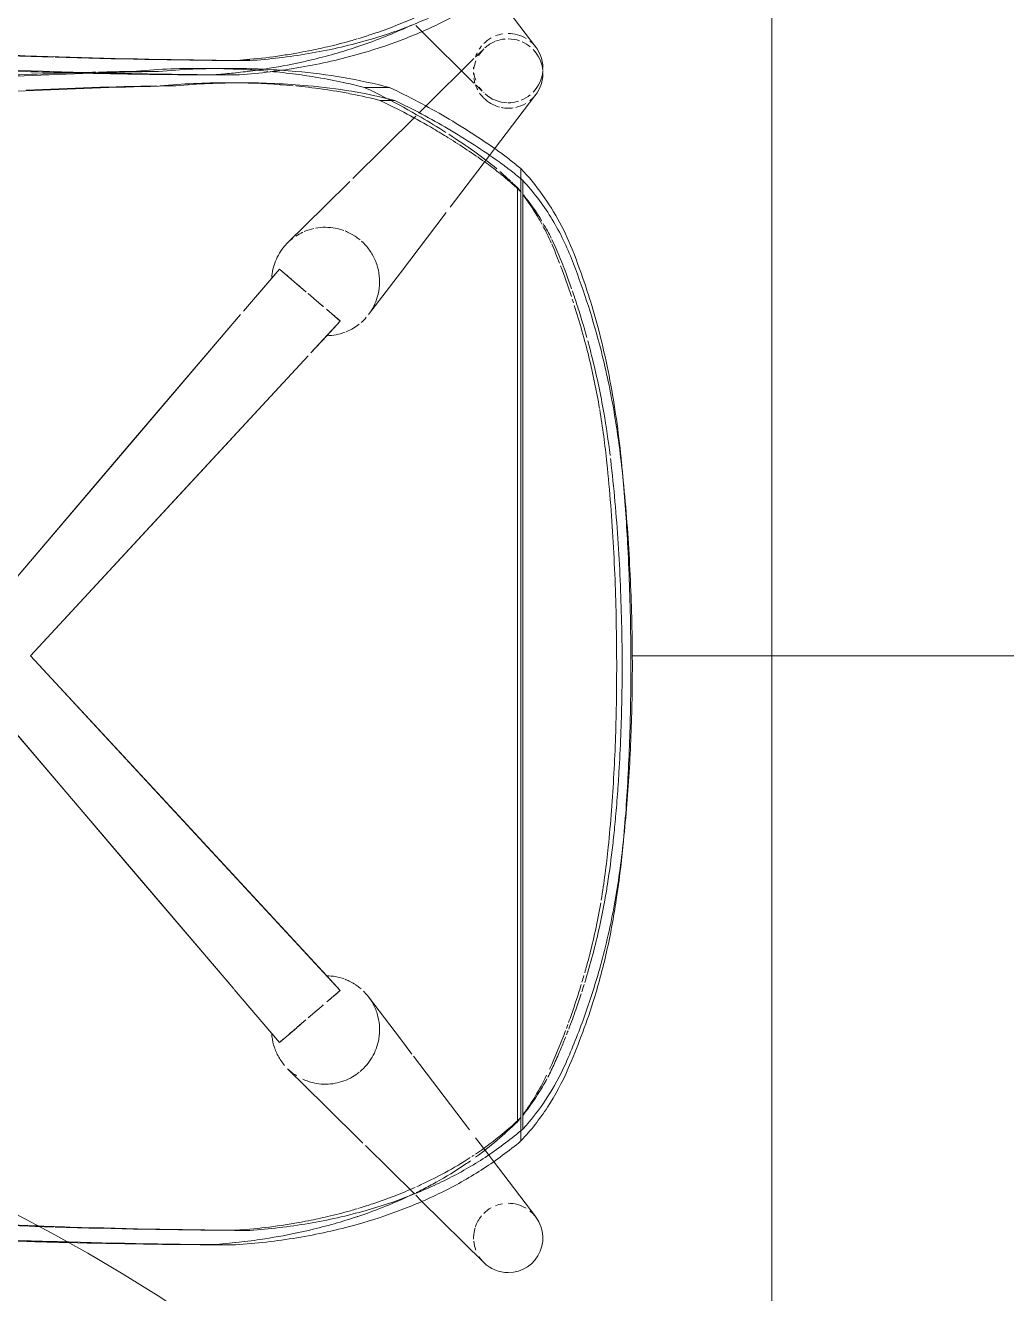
# Model space of a CAD drawing. Header units: millimetres. Extents: x 81566 to 292854, y -8553 to 29000.
# Drawn here: x 106801 to 107140.8, y 16205.8 to 16644.9 of the extents above; entities that cross this region are included whole.
import ezdxf

# ---------------------------------------------------------------- set-up
doc = ezdxf.new("R2010")
doc.units = ezdxf.units.MM
doc.layers.add('G-ANNO-TEXT', color=7, linetype='Continuous', lineweight=9)
doc.layers.add('I-FURN-IDEN', color=7, linetype='Continuous', lineweight=9)
doc.layers.add('I-FURN-1', color=9, linetype='Continuous', lineweight=9, true_color=0x808080)

# ---------------------------------------------------------------- blocks, each defined once
blk = doc.blocks.new('Chair_IconsOfDenmark_NamNam_WoodChair - 1_186-V145-План расстановки мебели и оборудования 2 этажа в осях 23-33')
at = {"layer": 'I-FURN-1'}
for p, q in [((9.43, -80.92), (9.43, -74.85)), ((9.43, -83.83), (9.43, -81.04)), ((14.43, -83.49), (14.43, -88.75)), ((6.65, -166.36), (24.55, -148.24)), ((24.55, -148.24), (26.59, -146.18)), ((3.78, -169.26), (5.89, -167.13)), ((19.06, -187.78), (38.53, -172.98))]:
    blk.add_line(p, q, dxfattribs=at)
for start, end in [(98.3213, 110.362), (90, 91.7663), (88.2337, 90), (63.6197, 71.5639), (138.0265, 178.2608), (135, 135.3477), (123.3003, 131.4929), (50.1832, 56.9239), (29.3668, 45), (9.5114, 21.6841), (180, 196.9951), (329.0818, 0), (201.7605, 219.3413), (226.3542, 265.061), (270, 315), (315, 321.5101)]:
    blk.add_arc((11.8, -178.23), 12, start, end, dxfattribs=at)
for points, knots in [([(10.02, -32.89), (10.18, -25.76), (10.92, 2.47), (12.14, 30.63), (13.31, 51.62)], [0.3309134, 0.3309134, 0.3309134, 0.3309134, 0.5, 1, 1, 1, 1]), ([(13.31, 41.87), (12.14, 21.01), (10.92, -7), (10.17, -35.08), (10.02, -42.19)], [0, 0, 0, 0, 0.5, 0.6695095, 0.6695095, 0.6695095, 0.6695095]), ([(9.43, -83.83), (9.88, -90.96), (11.51, -105.09), (15.72, -124.26), (20.42, -138.7), (24.46, -148.56), (27.85, -155.85), (31.61, -162.95), (37.18, -172.03), (41.93, -178.49), (45.37, -182.64)], [0, 0, 0, 0, 0.2, 0.4, 0.55, 0.625, 0.7, 0.775, 0.85, 1, 1, 1, 1]), ([(13.52, -104.99), (12.64, -100.79), (11.78, -95.99), (11.09, -91.16), (11.01, -90.59)], [0.7399248, 0.7399248, 0.7399248, 0.7399248, 0.85, 0.8649555, 0.8649555, 0.8649555, 0.8649555]), ([(14.43, -88.75), (14.88, -95.59), (16.48, -109.14), (20.59, -127.52), (25.18, -141.35), (29.13, -150.8), (32.43, -157.77), (36.1, -164.55), (41.52, -173.21), (46.16, -179.36), (49.5, -183.3)], [0, 0, 0, 0, 0.2, 0.4, 0.55, 0.625, 0.7, 0.775, 0.85, 1, 1, 1, 1]), ([(17.02, -105.05), (16.71, -103.27), (15.83, -97.87), (15.18, -92.44), (14.85, -88.78)], [0.8000649, 0.8000649, 0.8000649, 0.8000649, 0.85, 0.9512447, 0.9512447, 0.9512447, 0.9512447]), ([(19.15, -125.83), (18.29, -123.26), (16.62, -117.88), (14.83, -110.94), (13.86, -106.6), (13.55, -105.11)], [0.555518, 0.555518, 0.555518, 0.555518, 0.625, 0.7, 0.7389255, 0.7389255, 0.7389255, 0.7389255]), ([(21.89, -125.84), (21.67, -125.09), (20.69, -121.73), (19.26, -116.17), (18.22, -111.33), (17.79, -109.14)], [0.603344, 0.603344, 0.603344, 0.603344, 0.625, 0.7, 0.7617276, 0.7617276, 0.7617276, 0.7617276]), ([(26.68, -144.65), (26.38, -144.03), (24.85, -140.76), (22.29, -134.75), (20.23, -129.06), (19.25, -126.12), (19.19, -125.95)], [0.3824636, 0.3824636, 0.3824636, 0.3824636, 0.4, 0.475, 0.55, 0.5544349, 0.5544349, 0.5544349, 0.5544349]), ([(29.3, -145.97), (28.28, -143.69), (26.26, -138.88), (24.24, -133.2), (23.15, -129.87), (22.91, -129.12)], [0.4058231, 0.4058231, 0.4058231, 0.4058231, 0.475, 0.55, 0.5716925, 0.5716925, 0.5716925, 0.5716925])]:
    blk.add_open_spline(points, degree=3, knots=knots, dxfattribs=at)
for points in [[(15.59, -20.73), (16.23, -0.06), (17.13, 20.58), (18.29, 41.17)], [(18.29, 35.47), (17.13, 14.85), (15.32, -26.5), (14.56, -67.98), (14.43, -88.75)], [(14.43, -83.49), (14.56, -62.73), (14.94, -42), (15.57, -21.31)], [(9.6, -57.03), (9.7, -49.01), (9.84, -40.99), (10.02, -32.97)], [(10.02, -42.19), (9.91, -47.14), (9.81, -52.09), (9.73, -57.05)], [(9.43, -74.85), (9.47, -68.96), (9.52, -63.07), (9.6, -57.18)], [(9.73, -57.16), (9.6, -65.08), (9.51, -72.99), (9.45, -80.91)], [(9.9, -80.96), (9.72, -78.93), (9.56, -76.89), (9.43, -74.85)], [(9.45, -80.91), (9.44, -81.89), (9.44, -82.86), (9.43, -83.83)], [(10.18, -83.81), (10.09, -82.89), (9.99, -81.96), (9.91, -81.04)], [(11.01, -90.59), (10.7, -88.35), (10.43, -86.12), (10.19, -83.87)], [(14.84, -88.75), (14.71, -87.23), (14.58, -85.71), (14.48, -84.19)], [(17.77, -109.07), (17.51, -107.73), (17.26, -106.39), (17.02, -105.05)], [(22.89, -129.06), (22.58, -128.1), (22.29, -127.15), (22, -126.19)]]:
    blk.add_open_spline(points, degree=3, dxfattribs=at)
blk = doc.blocks.new('Chair_IconsOfDenmark_NamNam_WoodChair - 1_186-V146-План расстановки мебели и оборудования 2 этажа в осях 23-33')
at = {"layer": 'I-FURN-1'}
for p, q in [((98.01, -83.19), (197.64, 1.78)), ((229.1, 1.78), (331.47, -85.53)), ((213.37, -12.78), (97.48, -120.08)), ((317.23, -108.95), (213.37, -12.78)), ((415.68, -57.14), (415.68, -48.01)), ((410.69, -57.74), (410.69, -63.09)), ((416.72, -81.07), (416.72, -72.07)), ((9.43, -83.83), (9.43, -74.85)), ((79.49, -98.99), (97.83, -83.35)), ((82.6, -96.34), (97.84, -83.34)), ((411.72, -86.33), (411.72, -81.07)), ((14.43, -83.49), (14.43, -88.75)), ((332.63, -86.53), (344.14, -96.34)), ((332.64, -86.53), (347.24, -98.99)), ((82.6, -96.34), (79.49, -98.99)), ((344.14, -96.34), (347.24, -98.99)), ((84.6, -104.98), (79.49, -98.99)), ((347.24, -98.99), (339.38, -108.2)), ((57.68, -114.71), (70.38, -101.85)), ((87.35, -108.2), (84.72, -105.12)), ((356.35, -101.85), (369.06, -114.72)), ((92.44, -114.16), (88.08, -109.06)), ((338.75, -108.94), (335.48, -112.77)), ((329.25, -120.08), (318.21, -109.85)), ((324.16, -115.36), (318.21, -109.85)), ((335.45, -112.81), (334.29, -114.16)), ((44.66, -127.88), (57.68, -114.71)), ((97.48, -120.08), (93.53, -115.44)), ((97.48, -120.08), (102.58, -115.36)), ((333.35, -115.27), (329.25, -120.08)), ((369.06, -114.72), (377.59, -123.35)), ((96.97, -119.48), (97.23, -119.79)), ((97.23, -119.79), (97.48, -120.08)), ((329.5, -119.79), (329.25, -120.08)), ((329.76, -119.48), (329.5, -119.79)), ((378.63, -124.4), (400.15, -146.18)), ((27.16, -145.6), (43.76, -128.8)), ((80.77, -140.87), (95.23, -129.88)), ((345.97, -140.87), (331.5, -129.88)), ((410.11, -137.17), (410.11, -128.47)), ((405.64, -133.81), (405.64, -138.92)), ((75.48, -144.89), (80.77, -140.87)), ((366.85, -156.75), (345.97, -140.87)), ((3.26, -169.79), (24.55, -148.24)), ((24.55, -148.24), (26.59, -146.18)), ((49.25, -164.83), (74.76, -145.44)), ((401.2, -147.25), (403.53, -149.6)), ((403.53, -149.6), (420.08, -166.36)), ((386.52, -171.7), (368.7, -158.16)), ((40.78, -171.26), (46.5, -166.92)), ((420.88, -167.17), (422.62, -168.93)), ((19.06, -187.78), (38.53, -172.98)), ((38.53, -172.98), (40.78, -171.26)), ((388.88, -173.5), (386.52, -171.7)), ((407.67, -187.78), (388.88, -173.5)), ((49.02, -182.64), (45.37, -182.64)), ((378.43, -182.64), (49.02, -182.64)), ((377.89, -183.3), (49.5, -183.3)), ((375.46, -181.38), (52, -181.38)), ((373.99, -182.64), (53.45, -182.64)), ((382.02, -182.64), (378.43, -182.64))]:
    blk.add_line(p, q, dxfattribs=at)
at = {"layer": 'I-FURN-1', "flags": 128}
for points in [[(98.02, -83.18), (140.17, -47.23), (197.64, 1.78)], [(229.1, 1.78), (286.56, -47.23), (331.46, -85.53)], [(213.37, -12.78), (158.02, -64.03), (102.58, -115.36)], [(317.23, -108.95), (268.71, -64.03), (213.37, -12.78)], [(329.25, -120.08), (326.7, -117.72), (324.16, -115.36)]]:
    blk.add_lwpolyline(points, dxfattribs=at)
at = {"layer": 'I-FURN-1'}
for centre, start, end in [((11.8, -178.23), 95.3738, 110.362), ((11.8, -178.23), 90, 91.7663), ((11.8, -178.23), 88.2337, 90), ((11.8, -178.23), 73.2036, 88.2337), ((11.8, -178.23), 50.1832, 71.5639), ((414.93, -178.23), 98.2401, 106.2609), ((414.93, -178.23), 90, 91.7663), ((414.93, -178.23), 88.2337, 90), ((414.93, -178.23), 68.5084, 81.6787), ((11.8, -178.23), 135, 180), ((11.8, -178.23), 123.3003, 135), ((11.8, -178.23), 29.3668, 45), ((414.93, -178.23), 135, 165.2052), ((414.93, -178.23), 124.3954, 134.3064), ((414.93, -178.23), 108.8082, 118.2736), ((414.93, -178.23), 44.6523, 58.6121), ((414.93, -178.23), 22.8413, 42.1898), ((11.8, -178.23), 9.5114, 21.6841), ((414.93, -178.23), 5.1631, 21.5491), ((11.8, -178.23), 180, 315), ((11.8, -178.23), 329.0818, 0), ((414.93, -178.23), 168.1903, 180), ((414.93, -178.23), 180, 187.9321), ((414.93, -178.23), 340.7458, 0), ((414.93, -178.23), 192.635, 210.5819), ((414.93, -178.23), 320.4115, 336.4203), ((11.8, -178.23), 315, 321.5101), ((414.93, -178.23), 218.3184, 225), ((414.93, -178.23), 225, 270), ((414.93, -178.23), 274.939, 313.655)]:
    blk.add_arc(centre, 12, start, end, dxfattribs=at)
for points, knots in [([(10.27, -22.59), (10.36, -18.89), (11.07, 5.9), (12.14, 30.63), (13.31, 51.62)], [0.4123354, 0.4123354, 0.4123354, 0.4123354, 0.5, 1, 1, 1, 1]), ([(411.49, 45.54), (412.58, 30), (414.08, 3.84), (415.03, -22.39), (415.32, -33.03)], [0, 0, 0, 0, 0.5, 0.8402864, 0.8402864, 0.8402864, 0.8402864]), ([(13.31, 41.87), (12.14, 21.01), (11.21, -0.38), (10.55, -21.81), (10.54, -22.28)], [0, 0, 0, 0, 0.5, 0.5112573, 0.5112573, 0.5112573, 0.5112573]), ([(16.08, -11.89), (15.9, -16.77), (15.03, -42.35), (14.56, -67.98), (14.43, -88.75)], [0.3820712, 0.3820712, 0.3820712, 0.3820712, 0.5, 1, 1, 1, 1]), ([(416.72, -81.07), (416.72, -81.01), (416.72, -73.03), (416.37, -65.06), (415.68, -57.14)], [0.4965614, 0.4965614, 0.4965614, 0.4965614, 0.5, 1, 1, 1, 1]), ([(9.43, -83.83), (9.88, -90.96), (11.51, -105.09), (15.72, -124.26), (20.42, -138.7), (24.46, -148.56), (27.85, -155.85), (31.61, -162.95), (37.18, -172.03), (41.93, -178.49), (45.37, -182.64)], [0, 0, 0, 0, 0.2, 0.4, 0.55, 0.625, 0.7, 0.775, 0.85, 1, 1, 1, 1]), ([(13.52, -104.99), (12.64, -100.79), (11.39, -93.77), (10.49, -86.7), (10.19, -83.87)], [0.7399248, 0.7399248, 0.7399248, 0.7399248, 0.85, 0.9227754, 0.9227754, 0.9227754, 0.9227754]), ([(14.43, -88.75), (14.88, -95.59), (16.48, -109.14), (20.59, -127.52), (25.18, -141.35), (29.13, -150.8), (32.43, -157.77), (36.1, -164.55), (41.52, -173.21), (46.16, -179.36), (49.5, -183.3)], [0, 0, 0, 0, 0.2, 0.4, 0.55, 0.625, 0.7, 0.775, 0.85, 1, 1, 1, 1]), ([(17.02, -105.05), (16.71, -103.27), (15.83, -97.87), (15.18, -92.44), (14.85, -88.78)], [0.8000649, 0.8000649, 0.8000649, 0.8000649, 0.85, 0.9512447, 0.9512447, 0.9512447, 0.9512447]), ([(347.24, -98.99), (346.93, -99.35), (346.46, -99.9), (345.81, -100.66), (345.47, -101.07), (345.16, -101.43), (344.89, -101.74), (344.68, -101.99), (344.47, -102.24), (344.18, -102.57), (343.81, -103.01), (343.39, -103.5), (343.05, -103.89), (342.87, -104.1), (342.77, -104.23), (342.71, -104.29), (342.68, -104.33)], [0, 0, 0, 0, 0.1428571, 0.1785714, 0.2142857, 0.25, 0.2678571, 0.2857143, 0.3035714, 0.3214286, 0.3571429, 0.3928571, 0.4107143, 0.4196429, 0.4241071, 0.4285714, 0.4285714, 0.4285714, 0.4285714]), ([(19.15, -125.83), (18.29, -123.26), (16.62, -117.88), (14.83, -110.94), (13.86, -106.6), (13.55, -105.11)], [0.555518, 0.555518, 0.555518, 0.555518, 0.625, 0.7, 0.7389255, 0.7389255, 0.7389255, 0.7389255]), ([(67.92, -104.94), (68.19, -104.52), (68.94, -103.43), (69.81, -102.43), (70.38, -101.85)], [-0.6249365, -0.6249365, -0.6249365, -0.6249365, -0.5714286, -0.4849828, -0.4849828, -0.4849828, -0.4849828]), ([(82.05, -101.98), (82.12, -102.06), (82.26, -102.23), (82.54, -102.56), (82.84, -102.91), (83.17, -103.29), (83.43, -103.6), (83.67, -103.88), (83.85, -104.09), (83.95, -104.21), (84.01, -104.28), (84.03, -104.31)], [-0.7142857, -0.7142857, -0.7142857, -0.7142857, -0.6964286, -0.6785714, -0.6428571, -0.625, -0.6071429, -0.5892857, -0.5803571, -0.5758929, -0.5714286, -0.5714286, -0.5714286, -0.5714286]), ([(84.61, -104.98), (84.64, -105.03), (84.8, -105.21), (85.09, -105.55), (85.61, -106.16), (86.32, -106.99), (86.97, -107.76), (87.33, -108.17)], [-0.5414624, -0.5414624, -0.5414624, -0.5414624, -0.5357143, -0.5178571, -0.5, -0.4642857, -0.4285714, -0.4285714, -0.4285714, -0.4285714]), ([(342.4, -104.66), (342.38, -104.68), (342.24, -104.84), (341.98, -105.15), (341.6, -105.59), (341.07, -106.22), (340.33, -107.08), (339.68, -107.85), (339.32, -108.27)], [0.443466, 0.443466, 0.443466, 0.443466, 0.4464286, 0.4642857, 0.4821429, 0.5, 0.5357143, 0.5714286, 0.5714286, 0.5714286, 0.5714286]), ([(414.69, -104.76), (414.36, -107.27), (413.54, -112.73), (412.49, -118.16), (411.85, -121.09)], [0.2714247, 0.2714247, 0.2714247, 0.2714247, 0.5, 0.7715863, 0.7715863, 0.7715863, 0.7715863]), ([(21.89, -125.84), (21.67, -125.09), (20.69, -121.73), (19.26, -116.17), (18.22, -111.33), (17.79, -109.14)], [0.603344, 0.603344, 0.603344, 0.603344, 0.625, 0.7, 0.7617276, 0.7617276, 0.7617276, 0.7617276]), ([(65.03, -114.98), (65.02, -112.93), (65.45, -110.27), (66.44, -107.77), (66.72, -107.16)], [-1, -1, -1, -1, -0.7857143, -0.7142857, -0.7142857, -0.7142857, -0.7142857]), ([(88.01, -108.97), (88.18, -109.17), (88.57, -109.63), (89.22, -110.39), (89.93, -111.22), (90.63, -112.05), (91.31, -112.84), (91.83, -113.45), (92.21, -113.89), (92.38, -114.09), (92.46, -114.19)], [-0.4074944, -0.4074944, -0.4074944, -0.4074944, -0.3928571, -0.375, -0.3571429, -0.3392857, -0.3214286, -0.3035714, -0.2946429, -0.2857143, -0.2857143, -0.2857143, -0.2857143]), ([(410.18, -108.96), (409.8, -112.27), (409.09, -117.31), (408.17, -122.32), (407.83, -124.04)], [0.172759, 0.172759, 0.172759, 0.172759, 0.5, 0.6727908, 0.6727908, 0.6727908, 0.6727908]), ([(335.37, -112.91), (335.15, -113.16), (334.84, -113.52), (334.47, -113.96), (334.3, -114.16), (334.22, -114.25)], [0.67857143, 0.67857143, 0.67857143, 0.67857143, 0.69642857, 0.70535714, 0.71428571, 0.71428571, 0.71428571, 0.71428571]), ([(69.17, -126.64), (68.58, -125.9), (67.43, -124.21), (66.08, -121.36), (65.25, -118.29), (65.04, -116.11), (65.03, -114.98)], [-0.2155491, -0.2155491, -0.2155491, -0.2155491, -0.1666667, -0.1111111, -0.0555556, 0, 0, 0, 0]), ([(93.75, -115.7), (93.85, -115.82), (94.18, -116.2), (94.48, -116.56), (94.68, -116.8), (94.7, -116.81)], [-0.23051504, -0.23051504, -0.23051504, -0.23051504, -0.21428571, -0.17857143, -0.17596416, -0.17596416, -0.17596416, -0.17596416]), ([(95.22, -117.42), (95.27, -117.48), (95.36, -117.59), (95.54, -117.8), (95.84, -118.15), (96.23, -118.61), (96.64, -119.09), (96.87, -119.36), (96.97, -119.48)], [-0.1428571, -0.1428571, -0.1428571, -0.1428571, -0.1339286, -0.125, -0.1071429, -0.0714286, -0.0357143, 0, 0, 0, 0]), ([(331.51, -117.42), (331.47, -117.48), (331.37, -117.59), (331.2, -117.8), (330.9, -118.15), (330.51, -118.6), (330.1, -119.08), (329.86, -119.36), (329.76, -119.48)], [0.8571429, 0.8571429, 0.8571429, 0.8571429, 0.8660714, 0.875, 0.8928571, 0.9285714, 0.9642857, 1, 1, 1, 1]), ([(333.14, -115.51), (332.97, -115.72), (332.58, -116.17), (332.25, -116.56), (332.07, -116.78)], [0.75997526, 0.75997526, 0.75997526, 0.75997526, 0.78571429, 0.82142857, 0.82142857, 0.82142857, 0.82142857]), ([(101.36, -121.71), (101.16, -122.21), (100.67, -123.33), (100.06, -124.43), (99.68, -125.03)], [-0.88888889, -0.88888889, -0.88888889, -0.88888889, -0.86111111, -0.8252385, -0.8252385, -0.8252385, -0.8252385]), ([(328.15, -126.59), (327.66, -125.97), (326.69, -124.54), (325.91, -123), (325.55, -122.15)], [-0.20736053, -0.20736053, -0.20736053, -0.20736053, -0.16666667, -0.11923029, -0.11923029, -0.11923029, -0.11923029]), ([(360.42, -121.71), (360.27, -122.09), (359.83, -123.1), (359.3, -124.09), (358.92, -124.7)], [-0.88202044, -0.88202044, -0.88202044, -0.88202044, -0.86111111, -0.82498418, -0.82498418, -0.82498418, -0.82498418]), ([(26.68, -144.65), (26.38, -144.03), (24.85, -140.76), (22.29, -134.75), (20.23, -129.06), (19.25, -126.12), (19.19, -125.95)], [0.3824636, 0.3824636, 0.3824636, 0.3824636, 0.4, 0.475, 0.55, 0.5544349, 0.5544349, 0.5544349, 0.5544349]), ([(97.21, -128.14), (96.74, -128.61), (95.72, -129.53), (94.05, -130.75), (91.75, -132.06), (88.48, -133.27), (85.18, -133.73), (82.42, -133.67), (80.02, -133.36), (77.26, -132.58), (74.31, -131.2), (71.66, -129.31), (70.11, -127.78), (69.42, -126.95)], [-0.7569444, -0.7569444, -0.7569444, -0.7569444, -0.7222222, -0.6875, -0.6527778, -0.5833333, -0.5138889, -0.4791667, -0.4444444, -0.3888889, -0.3333333, -0.2777778, -0.2222222, -0.2222222, -0.2222222, -0.2222222]), ([(99.58, -125.19), (99.25, -125.69), (98.75, -126.4), (98.21, -127.05), (98.03, -127.25)], [-0.82195604, -0.82195604, -0.82195604, -0.82195604, -0.79166667, -0.77777778, -0.77777778, -0.77777778, -0.77777778]), ([(358.86, -124.8), (358.54, -125.33), (358.03, -126.06), (357.49, -126.74), (357.32, -126.94)], [-0.82294679, -0.82294679, -0.82294679, -0.82294679, -0.79166667, -0.77777778, -0.77777778, -0.77777778, -0.77777778]), ([(29.3, -145.97), (28.28, -143.69), (26.26, -138.88), (24.24, -133.2), (23.15, -129.87), (22.91, -129.12)], [0.4058231, 0.4058231, 0.4058231, 0.4058231, 0.475, 0.55, 0.5716925, 0.5716925, 0.5716925, 0.5716925]), ([(356.92, -127.4), (356.78, -127.55), (356.19, -128.19), (355.05, -129.26), (353.41, -130.51), (351.13, -131.87), (347.89, -133.16), (344.6, -133.7), (341.84, -133.7), (339.44, -133.45), (336.66, -132.73), (333.86, -131.5), (332.21, -130.41), (331.5, -129.87)], [-0.7671385, -0.7671385, -0.7671385, -0.7671385, -0.7569444, -0.7222222, -0.6875, -0.6527778, -0.5833333, -0.5138889, -0.4791667, -0.4444444, -0.3888889, -0.3333333, -0.2878236, -0.2878236, -0.2878236, -0.2878236]), ([(405.64, -133.81), (402.61, -140.15), (398.39, -148.1), (393.74, -155.79), (392.7, -157.47)], [0, 0, 0, 0, 0.5, 0.6407452, 0.6407452, 0.6407452, 0.6407452]), ([(38.52, -165.19), (38.07, -164.55), (35.42, -160.69), (32.08, -155.19), (29.42, -150.19), (28.63, -148.63)], [0.1799439, 0.1799439, 0.1799439, 0.1799439, 0.2, 0.3, 0.3446744, 0.3446744, 0.3446744, 0.3446744]), ([(39.61, -165.08), (37.76, -162.23), (34.55, -156.8), (31.71, -151.17), (30.49, -148.56)], [0.2059686, 0.2059686, 0.2059686, 0.2059686, 0.3, 0.379627, 0.379627, 0.379627, 0.379627]), ([(380.44, -175.22), (380.09, -175.67), (378.03, -178.21), (375.86, -180.67), (373.99, -182.64)], [0.3953288, 0.3953288, 0.3953288, 0.3953288, 0.5, 1, 1, 1, 1]), ([(66.88, -191.62), (65.38, -190.81), (61.04, -188.32), (56.94, -185.43), (54.34, -183.36)], [0.2689381, 0.2689381, 0.2689381, 0.2689381, 0.5, 0.9485536, 0.9485536, 0.9485536, 0.9485536]), ([(68.1, -191.53), (65.59, -190.31), (60.99, -187.8), (56.64, -184.88), (54.66, -183.42)], [0.1097724, 0.1097724, 0.1097724, 0.1097724, 0.5, 0.8440882, 0.8440882, 0.8440882, 0.8440882]), ([(372.57, -183.61), (370, -185.52), (366.78, -187.64), (363.42, -189.54), (362.82, -189.87)], [0.1375209, 0.1375209, 0.1375209, 0.1375209, 0.5, 0.5776444, 0.5776444, 0.5776444, 0.5776444]), ([(99.54, -203.52), (96.07, -202.46), (91.67, -201.02), (87.32, -199.45), (86.38, -199.11)], [0.2338208, 0.2338208, 0.2338208, 0.2338208, 0.5, 0.5734893, 0.5734893, 0.5734893, 0.5734893]), ([(131.96, -212.22), (130.9, -212.04), (123.51, -210.76), (116.2, -209.17), (109.98, -207.53)], [0.4157076, 0.4157076, 0.4157076, 0.4157076, 0.5, 1, 1, 1, 1]), ([(315.64, -207.53), (309.67, -209), (298.76, -211.27), (287.72, -212.9), (282.74, -213.51)], [0, 0, 0, 0, 0.5, 0.9077977, 0.9077977, 0.9077977, 0.9077977]), ([(147.84, -217.97), (156.06, -218.76), (172.8, -219.95), (189.64, -220.48), (198.2, -220.61)], [0.0144057, 0.0144057, 0.0144057, 0.0144057, 0.5, 1, 1, 1, 1]), ([(221.42, -220.61), (231.25, -220.46), (248.85, -219.9), (266.37, -218.71), (274.12, -218.03)], [0, 0, 0, 0, 0.5, 0.8977725, 0.8977725, 0.8977725, 0.8977725])]:
    blk.add_open_spline(points, degree=3, knots=knots, dxfattribs=at)
for points in [[(15.87, -12.37), (16.48, 5.5), (17.29, 23.35), (18.29, 41.17)], [(18.29, 35.47), (17.4, 19.71), (16.66, 3.92), (16.08, -11.89)], [(415.68, -57.14), (415.37, -41.59), (414.36, -10.55), (412.58, 20.39), (411.49, 35.83)], [(410.69, -63.09), (410.38, -47.65), (409.39, -16.83), (407.61, 13.89), (406.53, 29.21)], [(15.59, -20.73), (15.68, -17.95), (15.77, -15.16), (15.87, -12.37)], [(409.19, -11.35), (409.87, -26.44), (410.36, -41.55), (410.66, -56.69)], [(14.43, -83.49), (14.56, -62.73), (14.94, -42), (15.57, -21.31)], [(10.54, -22.28), (9.92, -42.76), (9.55, -63.28), (9.43, -83.83)], [(9.43, -74.85), (9.53, -57.41), (9.81, -39.98), (10.27, -22.59)], [(415.32, -33.03), (415.34, -33.83), (415.37, -34.63), (415.39, -35.44)], [(415.41, -36.32), (415.51, -40.21), (415.6, -44.11), (415.68, -48.01)], [(415.68, -48.01), (416.37, -55.97), (416.72, -63.94), (416.72, -71.9)], [(410.69, -57.74), (411.37, -65.4), (411.72, -73.05), (411.72, -80.71)], [(410.72, -108.91), (411.39, -101.26), (412.06, -85.98), (411.37, -70.71), (410.69, -63.09)], [(416.72, -72.07), (416.72, -75.01), (416.67, -77.96), (416.57, -80.9)], [(416.72, -71.9), (416.72, -71.96), (416.72, -72.01), (416.72, -72.07)], [(10.18, -83.81), (9.87, -80.83), (9.62, -77.85), (9.43, -74.85)], [(411.72, -80.71), (411.72, -82.32), (411.71, -83.93), (411.68, -85.53)], [(416.57, -80.92), (416.54, -81.85), (416.51, -82.78), (416.47, -83.71)], [(416.71, -83.69), (416.72, -82.81), (416.72, -81.94), (416.72, -81.07)], [(14.84, -88.75), (14.71, -87.23), (14.58, -85.71), (14.48, -84.19)], [(411.67, -85.99), (411.56, -91.9), (411.24, -97.8), (410.72, -103.71)], [(415.68, -104.67), (416.29, -97.68), (416.64, -90.68), (416.71, -83.69)], [(416.46, -83.81), (416.3, -87.53), (416.06, -91.25), (415.75, -94.97)], [(71.55, -100.77), (72.57, -99.9), (74.81, -98.38), (78.59, -96.86), (81.23, -96.42), (82.6, -96.34)], [(344.14, -96.34), (346.18, -96.47), (350.13, -97.35), (353.65, -99.46), (355.19, -100.77)], [(415.68, -95.8), (415.41, -98.78), (415.09, -101.75), (414.7, -104.7)], [(79.49, -98.99), (79.81, -99.36), (80.19, -99.8), (80.6, -100.29)], [(355.19, -100.77), (356.21, -101.64), (357.14, -102.63), (357.95, -103.7)], [(17.77, -109.07), (17.51, -107.73), (17.26, -106.39), (17.02, -105.05)], [(358.64, -104.67), (359.16, -105.46), (359.62, -106.29), (360.02, -107.15)], [(410.11, -137.17), (411.48, -131.83), (413.78, -121.08), (415.19, -110.17), (415.68, -104.67)], [(410.63, -104.68), (410.5, -106.1), (410.35, -107.52), (410.19, -108.93)], [(338.75, -108.94), (338.55, -109.18), (338.12, -109.68), (337.43, -110.48), (336.73, -111.31), (336.03, -112.13), (335.58, -112.65), (335.37, -112.91)], [(360.22, -107.61), (360.68, -108.69), (361.04, -109.83), (361.29, -110.97)], [(405.64, -138.92), (406.89, -133.98), (408.98, -124.04), (410.27, -113.97), (410.72, -108.91)], [(361.38, -111.46), (361.6, -112.61), (361.71, -113.78), (361.7, -114.98)], [(102.58, -115.36), (102.52, -117.49), (102.16, -119.5), (101.47, -121.4)], [(325.38, -121.71), (324.99, -120.71), (324.42, -118.67), (324.18, -116.48), (324.16, -115.36)], [(361.7, -114.98), (361.67, -117.23), (361.3, -119.34), (360.56, -121.34)], [(411.83, -121.19), (411.3, -123.62), (410.73, -126.05), (410.11, -128.47)], [(22.89, -129.06), (22.58, -128.1), (22.29, -127.15), (22, -126.19)], [(330.53, -129.08), (329.88, -128.52), (329.27, -127.91), (328.71, -127.26)], [(407.82, -124.1), (407.18, -127.35), (406.45, -130.58), (405.64, -133.81)], [(410.11, -128.47), (408.96, -130.92), (407.76, -133.35), (406.53, -135.76)], [(406.53, -135.76), (404.4, -139.91), (402.15, -144.01), (399.8, -148.03)], [(384.31, -175.1), (388.39, -169.37), (396.02, -157.61), (402.61, -145.25), (405.64, -138.92)], [(387.83, -175.13), (392.09, -169.13), (400.07, -156.81), (406.95, -143.83), (410.11, -137.17)], [(27.3, -145.94), (27.09, -145.51), (26.88, -145.08), (26.68, -144.65)], [(28.6, -148.56), (28.22, -147.82), (27.85, -147.08), (27.48, -146.33)], [(30.38, -148.34), (30.11, -147.75), (29.83, -147.15), (29.56, -146.55)], [(399.8, -148.03), (398.11, -150.93), (396.36, -153.79), (394.55, -156.61)], [(392.59, -157.64), (389.96, -161.86), (387.21, -166.02), (384.31, -170.09)], [(393.9, -157.64), (391.94, -160.67), (389.92, -163.66), (387.83, -166.61)], [(40.49, -166.41), (40.31, -166.15), (40.14, -165.88), (39.96, -165.62)], [(53.45, -182.64), (48.78, -177.67), (44.55, -172.43), (40.78, -166.85)], [(387.83, -166.61), (385.96, -169.24), (384, -171.78), (381.94, -174.24)], [(52, -181.38), (47.56, -176.82), (43.48, -172.03), (39.78, -166.95)], [(384.31, -170.09), (383.12, -171.77), (381.87, -173.42), (380.59, -175.04)], [(381.03, -175.31), (379.94, -176.59), (378.82, -177.84), (377.67, -179.07)], [(377.89, -183.3), (379.02, -181.98), (381.22, -179.29), (383.3, -176.51), (384.31, -175.1)], [(382.02, -182.64), (383.03, -181.42), (385.02, -178.96), (386.91, -176.42), (387.83, -175.13)], [(377.39, -179.37), (376.76, -180.04), (376.11, -180.72), (375.46, -181.38)], [(45.37, -182.64), (49.04, -186.07), (56.86, -192.19), (65.63, -196.88), (70.24, -198.89)], [(49.5, -183.3), (52.89, -186.4), (60.06, -191.95), (68.04, -196.26), (72.24, -198.12)], [(53.48, -182.54), (52.98, -182.16), (52.49, -181.77), (52, -181.38)], [(350.92, -200.11), (355.95, -198.13), (365.48, -193.38), (373.93, -186.95), (377.89, -183.3)], [(352.74, -200.92), (356.38, -199.52), (363.4, -196.32), (373.25, -190.2), (379.19, -185.3), (382.02, -182.64)], [(372.91, -183.52), (370.02, -185.84), (367, -187.95), (363.86, -189.85)], [(375.46, -181.38), (374.88, -181.85), (374.3, -182.31), (373.71, -182.76)], [(72.24, -194.25), (70.62, -193.52), (69.03, -192.75), (67.47, -191.93)], [(83.63, -198.08), (79.12, -196.37), (74.65, -194.52), (70.24, -192.53)], [(362.23, -190.2), (360.32, -191.23), (358.36, -192.2), (356.37, -193.1)], [(363, -190.36), (361.33, -191.35), (359.62, -192.28), (357.88, -193.15)], [(77.31, -196.44), (75.61, -195.73), (73.92, -195), (72.24, -194.25)], [(81.48, -198.15), (80.08, -197.59), (78.69, -197.02), (77.31, -196.44)], [(348.31, -196.36), (344.82, -197.68), (341.31, -198.92), (337.77, -200.09)], [(350.92, -196.26), (347.44, -197.64), (343.93, -198.95), (340.4, -200.17)], [(352.74, -194.64), (351.58, -195.1), (350.42, -195.55), (349.25, -196)], [(357.53, -193.32), (355.38, -194.39), (353.18, -195.37), (350.92, -196.26)], [(355.94, -193.29), (354.89, -193.76), (353.82, -194.21), (352.74, -194.64)], [(70.24, -198.89), (74, -200.52), (81.6, -203.59), (89.34, -206.28), (93.26, -207.53)], [(72.24, -198.12), (77.51, -200.44), (88.19, -204.71), (99.17, -208.22), (104.73, -209.8)], [(83.52, -198.95), (83.03, -198.76), (82.55, -198.57), (82.07, -198.38)], [(90.82, -201.64), (88.57, -200.85), (86.32, -200.03), (84.09, -199.17)], [(85.71, -198.86), (85.26, -198.7), (84.81, -198.53), (84.36, -198.36)], [(93.49, -202.57), (92.6, -202.26), (91.71, -201.96), (90.82, -201.64)], [(334.68, -201.1), (328.81, -202.97), (322.86, -204.65), (316.85, -206.14)], [(321.24, -209.8), (326.29, -208.46), (336.28, -205.51), (346.07, -202), (350.92, -200.11)], [(333.38, -207.53), (336.65, -206.55), (343.15, -204.46), (349.56, -202.14), (352.74, -200.92)], [(338.21, -200.93), (336.64, -201.46), (335.06, -201.98), (333.48, -202.48)], [(336.84, -200.4), (336.42, -200.54), (336, -200.68), (335.58, -200.81)], [(339.66, -200.43), (339.17, -200.6), (338.69, -200.76), (338.21, -200.93)], [(96.33, -203.51), (95.38, -203.2), (94.44, -202.89), (93.49, -202.57)], [(99.49, -204.51), (98.64, -204.25), (97.8, -203.98), (96.96, -203.71)], [(109.98, -207.53), (106.71, -206.66), (103.46, -205.74), (100.24, -204.74)], [(102.65, -204.44), (101.87, -204.21), (101.09, -203.98), (100.31, -203.75)], [(108.76, -206.14), (107.04, -205.68), (105.32, -205.21), (103.62, -204.72)], [(127.79, -210.24), (121.4, -209.13), (115.06, -207.78), (108.76, -206.14)], [(316.85, -206.14), (310.94, -207.59), (304.99, -208.8), (299.01, -209.82)], [(322.39, -205.77), (320.15, -206.38), (317.9, -206.97), (315.64, -207.53)], [(326.94, -204.48), (325.79, -204.81), (324.64, -205.14), (323.49, -205.46)], [(333.48, -202.48), (331.31, -203.17), (329.13, -203.84), (326.94, -204.48)], [(93.26, -207.53), (99.08, -209.38), (110.84, -212.53), (128.85, -215.83), (140.99, -217.31), (147.1, -217.9)], [(104.73, -209.8), (111.79, -211.79), (126.03, -215.06), (140.52, -217.16), (147.84, -217.96)], [(147.1, -212.85), (140.94, -212.22), (134.82, -211.42), (128.74, -210.4)], [(279.36, -217.46), (286.45, -216.67), (300.51, -214.65), (314.37, -211.62), (321.24, -209.8)], [(280.09, -217.47), (289.16, -216.59), (307.11, -214.19), (324.68, -210.1), (333.38, -207.53)], [(298.59, -209.89), (292.46, -210.92), (286.3, -211.74), (280.09, -212.38)], [(134.3, -212.6), (133.52, -212.48), (132.74, -212.35), (131.96, -212.22)], [(147.84, -214.42), (143.3, -213.91), (138.79, -213.31), (134.3, -212.6)], [(198.2, -215.69), (189.64, -215.56), (172.56, -215), (155.57, -213.73), (147.1, -212.85)], [(151.3, -214.79), (150.14, -214.67), (148.99, -214.55), (147.84, -214.42)], [(158.59, -215.5), (156.16, -215.28), (153.73, -215.04), (151.3, -214.79)], [(279.36, -213.91), (269.73, -215.01), (250.43, -216.64), (231.02, -217.38), (221.29, -217.56)], [(250.83, -214.69), (241.05, -215.22), (231.25, -215.54), (221.42, -215.69)], [(280.09, -212.38), (270.36, -213.42), (260.61, -214.16), (250.83, -214.69)], [(281.71, -213.64), (280.93, -213.73), (280.14, -213.82), (279.36, -213.91)], [(147.84, -217.96), (156.21, -218.89), (173, -220.3), (189.88, -220.94), (198.34, -221.1)], [(167.73, -216.22), (164.68, -216.01), (161.64, -215.77), (158.6, -215.5)], [(173.03, -216.57), (171.26, -216.46), (169.49, -216.35), (167.73, -216.22)], [(198.34, -217.56), (189.88, -217.4), (181.44, -217.08), (173.03, -216.57)], [(209.81, -215.78), (205.94, -215.78), (202.07, -215.75), (198.2, -215.69)], [(221.29, -217.56), (217.46, -217.63), (209.81, -217.69), (202.16, -217.63), (198.34, -217.56)], [(221.42, -215.69), (217.55, -215.75), (213.68, -215.78), (209.81, -215.78)], [(221.29, -221.1), (231.02, -220.92), (250.43, -220.18), (269.73, -218.55), (279.36, -217.46)], [(274.12, -218.03), (276.11, -217.85), (278.1, -217.66), (280.09, -217.47)], [(198.2, -220.61), (202.07, -220.67), (209.81, -220.73), (217.55, -220.67), (221.42, -220.61)], [(198.34, -221.1), (202.16, -221.17), (209.81, -221.24), (217.46, -221.17), (221.29, -221.1)]]:
    blk.add_open_spline(points, degree=3, dxfattribs=at)
blk = doc.blocks.new('Баффл акустический подвесной - 1180мм-V286-План расстановки мебели и оборудования 2 этажа в осях 23-33')
at = {"layer": 'I-FURN-1'}
for start in [360, 0]:
    blk.add_arc((0, 0), 590, start, 180, dxfattribs=at)

msp = doc.modelspace()

# ---------------------------------------------------------------- linework, layer by layer
at = {"layer": 'G-ANNO-TEXT'}
msp.add_line((107059.5, 15838.14), (107059.5, 22242.67), dxfattribs=at)
at = {"layer": 'I-FURN-IDEN'}
msp.add_line((107011.2, 16426.64), (107265.12, 16426.64), dxfattribs=at)

# ---------------------------------------------------------------- block references
at = {"layer": 'I-FURN-1', "rotation": 90.00000000000017}
for name, p in [('Chair_IconsOfDenmark_NamNam_WoodChair - 1_186-V145-План расстановки мебели и оборудования 2 этажа в осях 23-33', (106790, 16618.28)), ('Chair_IconsOfDenmark_NamNam_WoodChair - 1_186-V146-План расстановки мебели и оборудования 2 этажа в осях 23-33', (106790, 16213.28))]:
    msp.add_blockref(name, p, dxfattribs=at)
at = {"layer": 'I-FURN-1'}
msp.add_blockref('Баффл акустический подвесной - 1180мм-V286-План расстановки мебели и оборудования 2 этажа в осях 23-33', (106529, 15708), dxfattribs=at)

doc.saveas('drawing.dxf')
